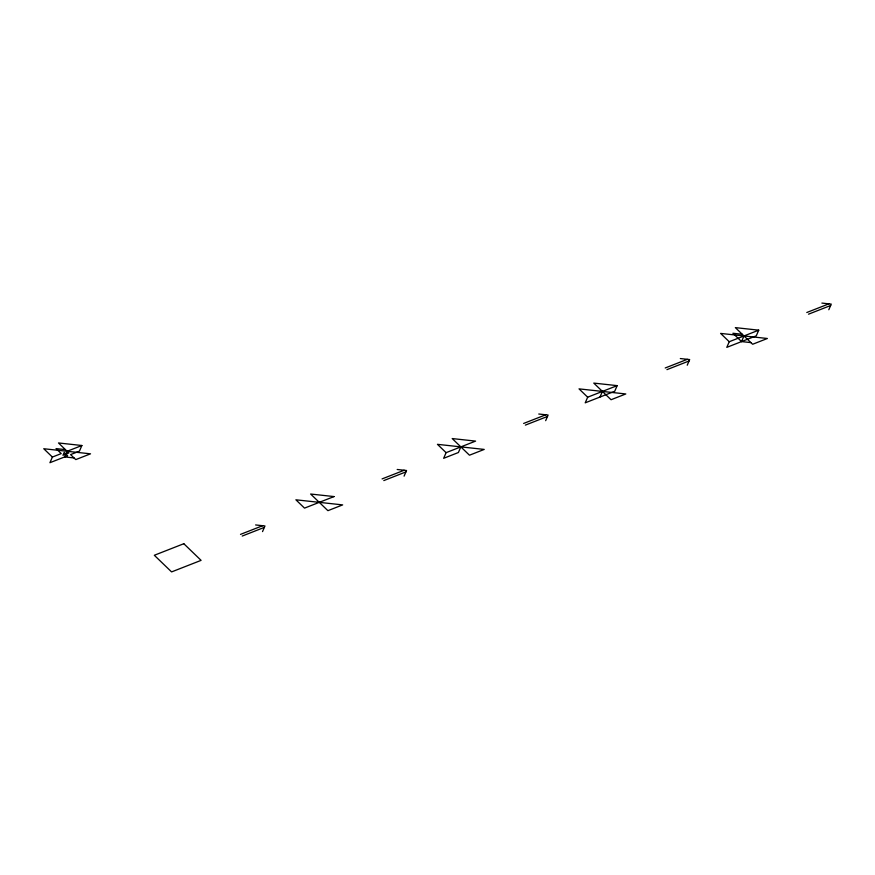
<?xml version="1.0" encoding="UTF-8"?>
<svg xmlns="http://www.w3.org/2000/svg" width="875" height="875" viewBox="0 0 875 875"><rect width="100%" height="100%" fill="white"/><g stroke="black" fill="none" stroke-linecap="round" stroke-linejoin="round"><path stroke-width="1.31" d="M52.391 457.056L49.941 462.7L67.638 455.766L64.181 452.441L62.967 455.262L68.862 452.944L58.494 442.958L81.878 445.506L79.439 451.139L70.591 454.606L75.775 459.605L90.519 453.83L43.75 448.733L52.391 457.056L61.239 453.589L56.055 448.602L65.406 449.619M262.522 531.606L264.961 525.973L255.609 524.945M404.086 476.142L406.536 470.498L397.184 469.481M446.097 452.659L437.456 444.336L484.225 449.422L469.481 455.208L452.211 438.561L475.595 441.109L446.097 452.659L443.658 458.303L458.402 452.517L460.841 446.884M545.661 420.678L548.111 415.034L538.748 414.017M587.672 397.195L585.222 402.828L614.72 391.278L617.159 385.634L593.775 383.097L611.056 399.733L625.8 393.958L579.031 388.872L587.672 397.195L617.159 385.634M599.977 397.053L602.416 391.42M687.236 365.214L689.675 359.57L680.323 358.553M729.247 341.731L726.797 347.364L756.295 335.814L758.734 330.17L735.35 327.622L752.631 344.269L767.375 338.494L720.606 333.408L729.247 341.731L758.734 330.17M750.903 342.606L741.541 341.589L743.991 335.945M828.811 309.739L831.25 304.106L821.898 303.089M81.878 445.506L67.134 451.281L64.695 456.925L74.047 457.942M240.505 534.384L262.62 525.711M382.08 478.909L404.195 470.247M523.644 423.445L545.77 414.783M665.219 367.981L687.334 359.319M806.794 312.517L828.909 303.844M242.233 536.047L264.348 527.373M383.808 480.583L405.923 471.909M525.372 425.108L547.498 416.445M666.947 369.644L689.062 360.981M808.522 314.18L830.638 305.517M742.262 334.283L732.911 333.266L741.541 341.589M183.816 543.714L154.317 555.275L171.588 571.911L201.086 560.361L183.816 543.714M334.02 496.573L304.522 508.123L295.892 499.8L342.661 504.897L327.906 510.672L310.636 494.025L334.02 496.573"/></g></svg>
